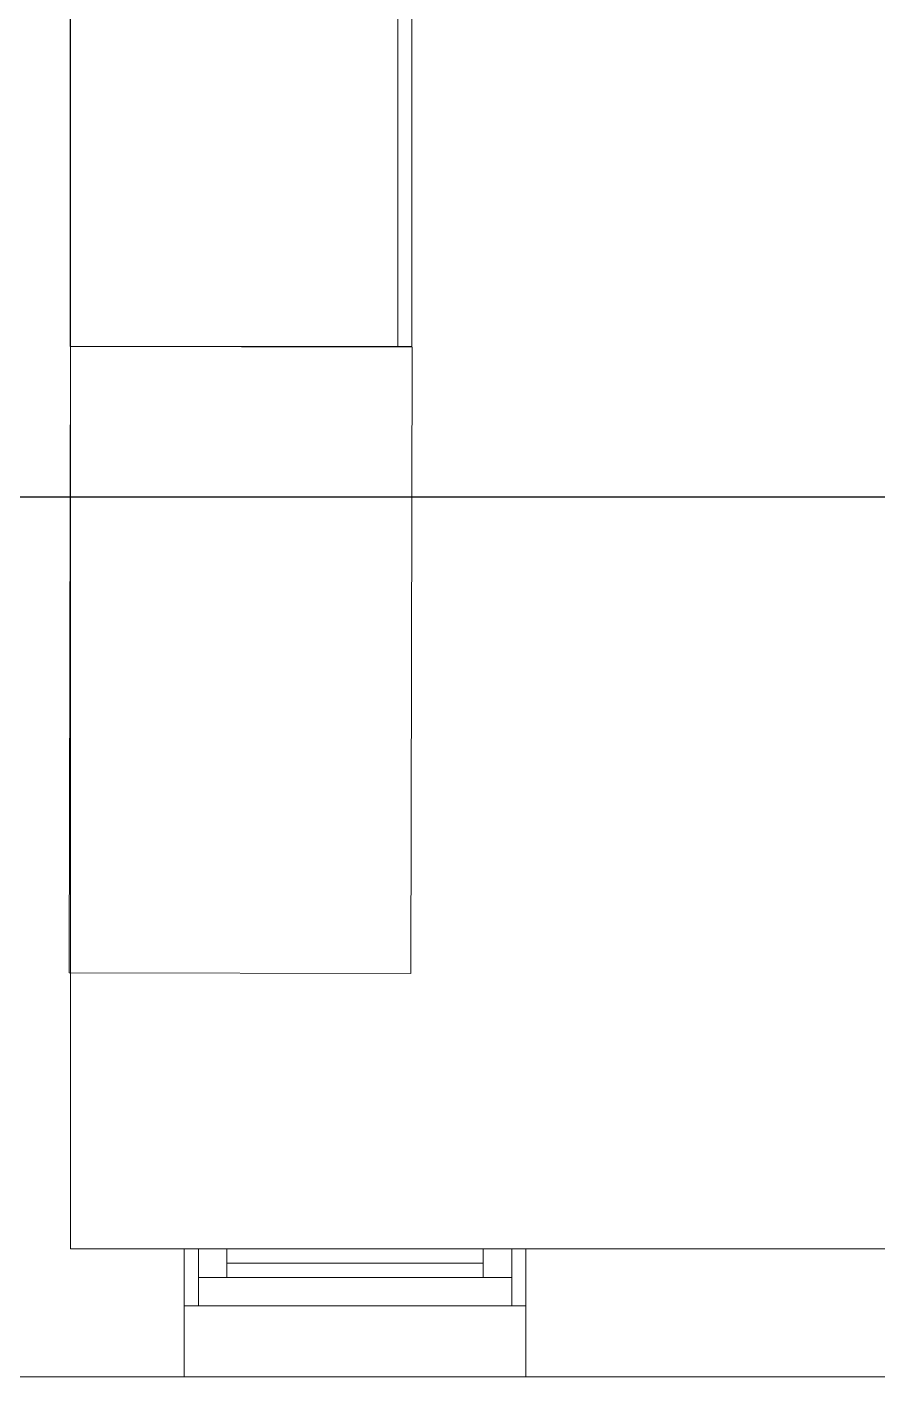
# Model space of a CAD drawing. Header units: metres. Extents: x -18745 to 220762, y -1579758 to -1356048.
# Drawn here: x 142562 to 144057, y -1471183 to -1468812 of the extents above; entities that cross this region are included whole.
import ezdxf

# ---------------------------------------------------------------- set-up
doc = ezdxf.new("R2010")
doc.units = ezdxf.units.M
doc.layers.get('0').update_dxf_attribs({"lineweight": 0})
for name, color, linetype, lineweight in [('A-100 - Copy$0$Aluminum', 8, 'Continuous', 0), ('A-100 - Copy$0$Medical Equipment and Furniture', 8, 'Continuous', 0), ('A-100 - Copy$0$Medical Equipment and Furniture1', 8, 'Continuous', 5), ('A-100 - Copy$0$Proj', 8, 'Continuous', 0), ('A-100 - Copy$0$Walls', 8, 'Continuous', 0)]:
    doc.layers.add(name, color=color, linetype=linetype, lineweight=lineweight)
doc.layers.add('A-100 - Copy$0$axes', color=8, linetype='Continuous')

# ---------------------------------------------------------------- blocks, each defined once
blk = doc.blocks.new('A-100 - Copy$0$CUPBOARD - GLASS TOP - LOCKABLE - 200x100x60')
at = {"layer": 'A-100 - Copy$0$Medical Equipment and Furniture1'}
blk.add_line((283.1819, -205.0074, 0), (284.1819, -205.0074, 0), dxfattribs=at)
at = {"layer": 'A-100 - Copy$0$Medical Equipment and Furniture1', "elevation": 0}
blk.add_lwpolyline([(284.1819, -204.4324), (283.1819, -204.4324), (283.1819, -205.0324), (284.1819, -205.0324)], close=True, dxfattribs=at)
blk = doc.blocks.new('A-100 - Copy')
at = {"layer": 'A-100 - Copy$0$Aluminum'}
for p, q in [((143438.3, -1470957.7), (142838.3, -1470957.7)), ((142863.3, -1471057.7), (142863.3, -1470957.7)), ((142913.3, -1471007.7), (142913.3, -1470957.7)), ((143363.3, -1471007.7), (143363.3, -1470957.7)), ((143413.3, -1471057.7), (143413.3, -1470957.7)), ((142913.3, -1470982.7), (143363.3, -1470982.7)), ((143413.3, -1471007.7), (142863.3, -1471007.7)), ((143438.3, -1471057.7), (142838.3, -1471057.7))]:
    blk.add_line(p, q, dxfattribs=at)
at = {"layer": 'A-100 - Copy$0$axes'}
blk.add_line((215795, -1469637.7, 2.4), (83877.8, -1469637.7, 2.4), dxfattribs=at)
at = {"layer": 'A-100 - Copy$0$Medical Equipment and Furniture', "elevation": 0}
blk.add_lwpolyline([(143238.3, -1469373.9), (142638.3, -1469372.7), (142636, -1470472.7), (143236, -1470473.9)], close=True, dxfattribs=at)
at = {"layer": 'A-100 - Copy$0$Proj'}
blk.add_line((142838.3, -1471182.7), (143438.3, -1471182.7), dxfattribs=at)
at = {"layer": 'A-100 - Copy$0$Walls'}
for p, q in [((142638.3, -1470957.7), (142638.3, -1464052.7)), ((142838.3, -1470957.7), (142638.3, -1470957.7)), ((142838.3, -1470957.7), (142838.3, -1471182.7)), ((143438.3, -1470957.7), (143438.3, -1471182.7)), ((143438.3, -1470957.7), (145028.7, -1470957.7)), ((142288.3, -1471182.7), (142838.3, -1471182.7)), ((145028.7, -1471182.7), (143438.3, -1471182.7))]:
    blk.add_line(p, q, dxfattribs=at)
at = {"layer": 'A-100 - Copy$0$Medical Equipment and Furniture', "xscale": 1000.000000000003, "yscale": 1000.000000000003, "zscale": 1000.000000000003, "rotation": 90}
blk.add_blockref('A-100 - Copy$0$CUPBOARD - GLASS TOP - LOCKABLE - 200x100x60', (-61794.2, -1752554.6, 0), dxfattribs=at)

msp = doc.modelspace()

# ---------------------------------------------------------------- block references
msp.add_blockref('A-100 - Copy', (0, 0))

doc.saveas('drawing.dxf')
